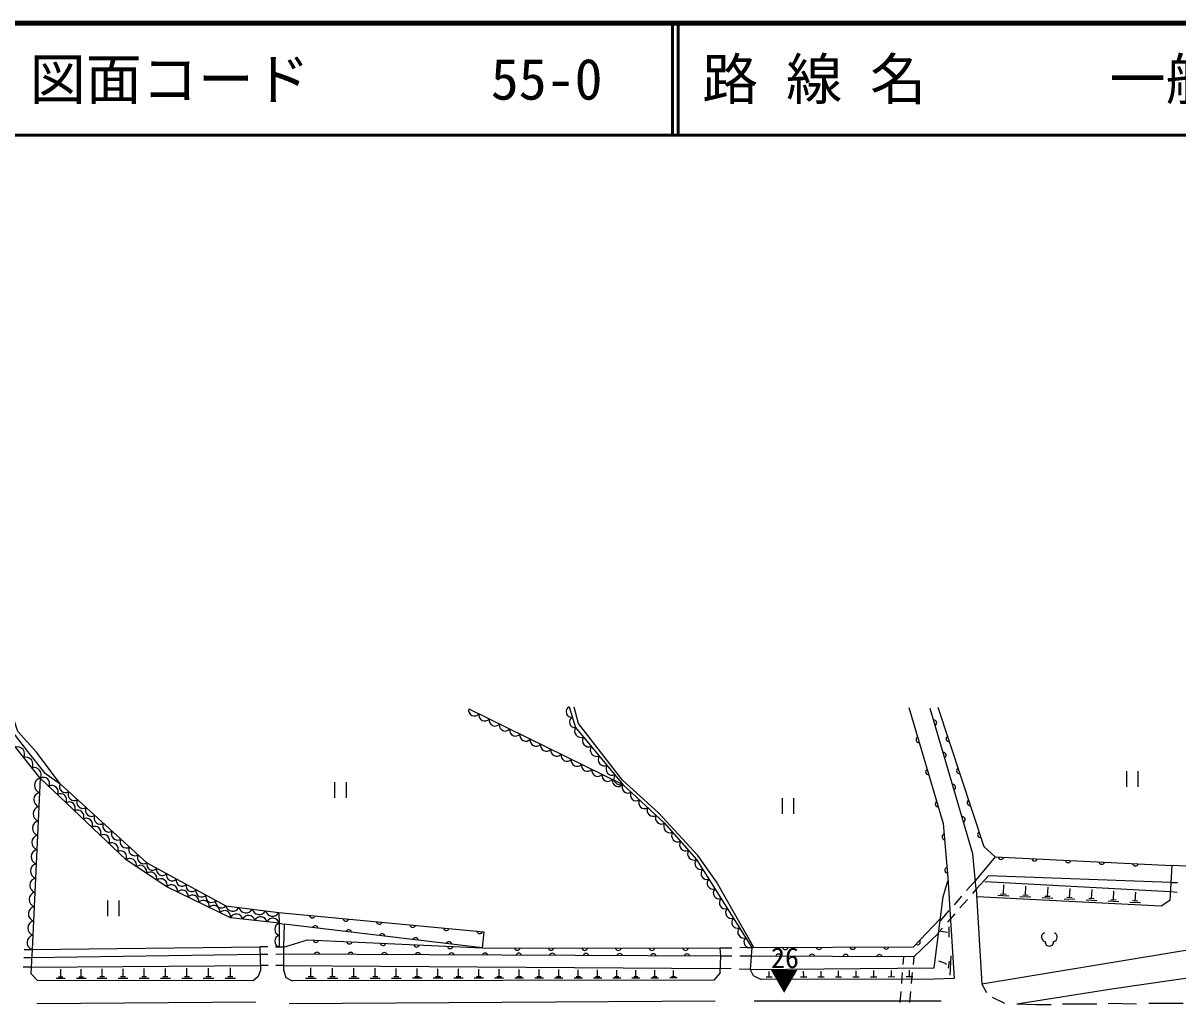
# Model space of a CAD drawing. Units: millimetres, scale not verified. Extents: x 40000 to 680000, y 20000 to 380000.
# Drawn here: x 119792 to 222832, y 292368 to 380000 of the extents above; entities that cross this region are included whole.
import ezdxf
from ezdxf.enums import TextEntityAlignment as Align

# ---------------------------------------------------------------- set-up
doc = ezdxf.new("R2010")
doc.units = ezdxf.units.MM
doc.header["$LTSCALE"] = 1000
for name, color, linetype, lineweight in [('M-BGD', 7, 'Continuous', 25), ('M-TTL', 2, 'Continuous', 140), ('M-TTL-LINE', 7, 'Continuous', 50)]:
    doc.layers.add(name, color=color, linetype=linetype, lineweight=lineweight)
doc.layers.add('M-TTL-TXT', color=7, linetype='Continuous')
doc.styles.add('ＭＳ ゴシック', font='')
doc.styles.get('ＭＳ ゴシック').set_extended_font_data('MS Gothic')

msp = doc.modelspace()

# ---------------------------------------------------------------- linework, layer by layer
at = {"layer": 'M-BGD'}
for p, q in [((121328, 312603), (120614, 297307)), ((147585, 312262), (147585, 310862)), ((148635, 310862), (148635, 312262)), ((218231, 313239), (218231, 311839)), ((219281, 311839), (219281, 313239)), ((187524, 310822), (187524, 309422)), ((188574, 309422), (188574, 310822)), ((206528, 305576), (204764, 303484)), ((222276, 304814), (222107, 301682)), ((224139, 304730), (222276, 304814)), ((204764, 303484), (203979, 302587)), ((205936, 303883), (204835, 302698)), ((205597, 303375), (222150, 302478)), ((222195, 303308), (205936, 303883)), ((207257, 302248), (207300, 303082)), ((209233, 302145), (209276, 302975)), ((222195, 303308), (222797, 303291)), ((203518, 302060), (202859, 301308)), ((204835, 302698), (204502, 302314)), ((204835, 302698), (205343, 294231)), ((221345, 301174), (204920, 302020)), ((207741, 302075), (206759, 302126)), ((207503, 302235), (207012, 302260)), ((209714, 301973), (208737, 302024)), ((209477, 302133), (208989, 302158)), ((211681, 301872), (210710, 301922)), ((211446, 302030), (210960, 302055)), ((211203, 302043), (211245, 302869)), ((213409, 301928), (212926, 301953)), ((213168, 301941), (213210, 302762)), ((215128, 301839), (215170, 302656)), ((217082, 301737), (217124, 302550)), ((219032, 301636), (219074, 302444)), ((222150, 302478), (222762, 302432)), ((127324, 301687), (127324, 300287)), ((128374, 300287), (128374, 301687)), ((204044, 301786), (203388, 301030)), ((213644, 301771), (212677, 301821)), ((215601, 301670), (214640, 301720)), ((215368, 301827), (214887, 301851)), ((217553, 301569), (216597, 301619)), ((217321, 301725), (216843, 301750)), ((219500, 301469), (218549, 301518)), ((219270, 301624), (218794, 301648)), ((222107, 301682), (221345, 301174)), ((142610, 300604), (142645, 299650)), ((142610, 300604), (160907, 298894)), ((202398, 300781), (201613, 299884)), ((202929, 300502), (202274, 299746)), ((142645, 299650), (142641, 297522)), ((160767, 297454), (143074, 299570)), ((160907, 298894), (160767, 297454)), ((201815, 299218), (201482, 298834)), ((202274, 298843), (201689, 298929)), ((202399, 299343), (202406, 298422)), ((230997, 298464), (205343, 294231)), ((119902, 297313), (120614, 297307)), ((140938, 296867), (120566, 296579)), ((120614, 297307), (140920, 297551)), ((141619, 297539), (140920, 297551)), ((141632, 296872), (140938, 296867)), ((143018, 297516), (142319, 297528)), ((143026, 296884), (142332, 296878)), ((182022, 296704), (143026, 296884)), ((183035, 297446), (181965, 297419)), ((184804, 297489), (183734, 297463)), ((120510, 295739), (119801, 295727)), ((120566, 296579), (119855, 296577)), ((120510, 295739), (140963, 295895)), ((141650, 295894), (140963, 295895)), ((143037, 295893), (142350, 295894)), ((143037, 295893), (181977, 295613)), ((183039, 296708), (182022, 296704)), ((184755, 296716), (183739, 296711)), ((198361, 296650), (198303, 295964)), ((199259, 296645), (199197, 295962)), ((202414, 296285), (202336, 295645)), ((202586, 296753), (202469, 295029)), ((231166, 295840), (217112, 293808)), ((123558, 294733), (122733, 294733)), ((123352, 294857), (122939, 294857)), ((123145, 294857), (123146, 295559)), ((125406, 294732), (124566, 294733)), ((125196, 294858), (124776, 294859)), ((124986, 294859), (124986, 295573)), ((127268, 294732), (126413, 294732)), ((127054, 294860), (126627, 294860)), ((126840, 294860), (126841, 295587)), ((129145, 294731), (128275, 294732)), ((128928, 294862), (128493, 294862)), ((128710, 294862), (128710, 295601)), ((131037, 294731), (130152, 294731)), ((130816, 294863), (130374, 294864)), ((130595, 294864), (130595, 295615)), ((132944, 294730), (132044, 294730)), ((132719, 294865), (132269, 294865)), ((132494, 294865), (132495, 295630)), ((134867, 294730), (133952, 294730)), ((134638, 294867), (134180, 294867)), ((134409, 294867), (134409, 295645)), ((136804, 294729), (135874, 294729)), ((136572, 294869), (136107, 294869)), ((136339, 294869), (136340, 295659)), ((138758, 294728), (137812, 294729)), ((138521, 294870), (138048, 294870)), ((138285, 294870), (138285, 295674)), ((145947, 294731), (145001, 294729)), ((145710, 294872), (145238, 294872)), ((145474, 294872), (145473, 295676)), ((147868, 294733), (146939, 294732)), ((147636, 294872), (147171, 294872)), ((147403, 294872), (147402, 295662)), ((149773, 294736), (148860, 294734)), ((149545, 294872), (149088, 294872)), ((149317, 294872), (149316, 295648)), ((151662, 294738), (150765, 294737)), ((151438, 294872), (150989, 294872)), ((151214, 294872), (151213, 295634)), ((153535, 294740), (152654, 294739)), ((153315, 294872), (152874, 294872)), ((153095, 294872), (153094, 295621)), ((155393, 294743), (154528, 294742)), ((155176, 294872), (154744, 294872)), ((154960, 294872), (154959, 295607)), ((157235, 294745), (156385, 294744)), ((157022, 294872), (156597, 294872)), ((156810, 294872), (156809, 295594)), ((159061, 294747), (158227, 294746)), ((158852, 294872), (158435, 294872)), ((158644, 294872), (158643, 295581)), ((160872, 294750), (160053, 294749)), ((160667, 294872), (160258, 294872)), ((160463, 294872), (160462, 295568)), ((162668, 294752), (161864, 294751)), ((162467, 294872), (162065, 294872)), ((162266, 294872), (162265, 295555)), ((164449, 294754), (163660, 294753)), ((164251, 294872), (163857, 294872)), ((164054, 294872), (164053, 295542)), ((166214, 294756), (165441, 294755)), ((166021, 294872), (165634, 294872)), ((165828, 294872), (165827, 295529)), ((167965, 294759), (167207, 294758)), ((167775, 294872), (167396, 294872)), ((167586, 294872), (167585, 295516)), ((169701, 294761), (168958, 294760)), ((169515, 294872), (169144, 294872)), ((169329, 294872), (169329, 295504)), ((171423, 294763), (170694, 294762)), ((171241, 294872), (170876, 294872)), ((171058, 294872), (171058, 295491)), ((173130, 294765), (172416, 294764)), ((172951, 294872), (172594, 294872)), ((172773, 294872), (172772, 295479)), ((174823, 294767), (174123, 294766)), ((174648, 294872), (174298, 294872)), ((174473, 294872), (174472, 295467)), ((176501, 294769), (175816, 294769)), ((176330, 294872), (175987, 294872)), ((176159, 294872), (176158, 295455)), ((178166, 294771), (177494, 294771)), ((177998, 294872), (177662, 294872)), ((177830, 294872), (177829, 295443)), ((182979, 295586), (181977, 295613)), ((184681, 295541), (183679, 295568)), ((184681, 295541), (201091, 295677)), ((186629, 294831), (186104, 294830)), ((186366, 294830), (186365, 295355)), ((188166, 294835), (187633, 294834)), ((187900, 294834), (187898, 295368)), ((189712, 294839), (189171, 294838)), ((189442, 294839), (189440, 295380)), ((191267, 294844), (190717, 294842)), ((190992, 294843), (190990, 295393)), ((192830, 294848), (192271, 294846)), ((192551, 294847), (192549, 295406)), ((194403, 294852), (193835, 294851)), ((194119, 294852), (194117, 295419)), ((195983, 294857), (195407, 294855)), ((195695, 294856), (195694, 295432)), ((197573, 294861), (196988, 294859)), ((197280, 294860), (197279, 295445)), ((198244, 295267), (198159, 294270)), ((199172, 294865), (198577, 294864)), ((198875, 294865), (198873, 295459)), ((199133, 295265), (199043, 294269)), ((140335, 294528), (121088, 294534)), ((181416, 294576), (143791, 294528)), ((201103, 294671), (185647, 294628)), ((205343, 294231), (205766, 293469)), ((217112, 293808), (208470, 292439)), ((181552, 292707), (143536, 292453)), ((201702, 292707), (185023, 292707)), ((198100, 293573), (198016, 292576)), ((198979, 293572), (198889, 292576)), ((206274, 293046), (207375, 292538)), ((140573, 292622), (121015, 292453)), ((210169, 292368), (208470, 292439)), ((211524, 292368), (210169, 292368)), ((212540, 292453), (215588, 292453)), ((216604, 292538), (219144, 292453)), ((220244, 292538), (223292, 292538))]:
    msp.add_line(p, q, dxfattribs=at)
for points in [[(117910, 318921), (118296, 317458), (120195, 314980), (121687, 313102), (123091, 312101), (120984, 314927), (119334, 316771), (118650, 318877)], [(159553, 318794), (173297, 312054), (177035, 308596), (179878, 305343), (184804, 297489)], [(168507, 318971), (169092, 317122), (173297, 312054)], [(185005, 297490), (181670, 303365), (179985, 305700), (176474, 309526), (173280, 312422), (169348, 317478), (168962, 318935)], [(198815, 318909), (201896, 308561), (202290, 303703)], [(204835, 302698), (204548, 305867), (200730, 318832)], [(201414, 318949), (205504, 306504), (206528, 305576), (222276, 304814)], [(142645, 299650), (138296, 300142), (132626, 302898), (128975, 305303), (121328, 312603), (117627, 317213), (86371, 297055)], [(123091, 312101), (130841, 305054), (137871, 301210), (142610, 300604)], [(201091, 295677), (201875, 302002), (202307, 303443)], [(202290, 303703), (202878, 294729), (201103, 294671)], [(184804, 297489), (199248, 297555), (201634, 300057)], [(142645, 299650), (143074, 299570), (143018, 297516)], [(143018, 297516), (143225, 297590), (145156, 298187), (160767, 297454), (181965, 297419)], [(201475, 298771), (199259, 296645), (184755, 296716)], [(120614, 297307), (120473, 295183), (121088, 294534)], [(140920, 297551), (140974, 295456), (140772, 294902), (140335, 294528)], [(143018, 297516), (143042, 295488), (143245, 294801), (143791, 294528)], [(181965, 297419), (182022, 296704), (181960, 295208), (181416, 294576)], [(184804, 297489), (184681, 295541), (184927, 294997), (185647, 294628)], [(202188, 295980), (202094, 296066), (201509, 296261)]]:
    msp.add_lwpolyline(points, dxfattribs=at)
for centre, radius, start, end in [((160066, 318682), 526, 167.68991, 320.06144), ((168742, 318537), 494, 118.5128, 276.60774), ((160983, 318233), 526, 167.68991, 320.06144), ((161899, 317783), 526, 167.68991, 320.06144), ((162815, 317334), 526, 167.68991, 320.06144), ((169035, 317613), 494, 118.5128, 276.60774), ((201052, 317538), 256, 299.09299, 93.73223), ((163732, 316885), 526, 167.68991, 320.06144), ((164648, 316435), 526, 167.68991, 320.06144), ((169578, 316813), 576, 147.5131, 291.85364), ((202404, 316116), 256, 120.87375, 275.51298), ((119293, 314759), 637, 330.59174, 106.92448), ((165564, 315986), 526, 167.68991, 320.06144), ((166480, 315537), 526, 167.68991, 320.06144), ((170279, 315968), 576, 147.5131, 291.85364), ((170980, 315123), 576, 147.5131, 291.85364), ((199725, 316050), 256, 119.25917, 273.89841), ((120033, 313837), 637, 330.59174, 106.92448), ((167397, 315087), 526, 167.68991, 320.06144), ((168313, 314638), 526, 167.68991, 320.06144), ((169229, 314189), 526, 167.68991, 320.06144), ((171681, 314278), 576, 147.5131, 291.85364), ((201900, 314660), 256, 299.09299, 93.73223), ((120773, 312915), 637, 330.59174, 106.92448), ((170146, 313739), 526, 167.68991, 320.06144), ((171062, 313290), 526, 167.68991, 320.06144), ((172382, 313434), 576, 147.5131, 291.85364), ((200581, 313174), 256, 119.25917, 273.89841), ((203340, 313266), 256, 120.87375, 275.51298), ((121455, 311958), 657, 101.15565, 253.49756), ((121607, 312130), 549, 332.10103, 120.56097), ((171978, 312840), 526, 167.68991, 320.06144), ((172894, 312391), 526, 167.68991, 320.06144), ((173083, 312589), 576, 147.5131, 291.85364), ((121396, 310683), 657, 101.15565, 253.49756), ((122372, 311400), 549, 332.10103, 120.56097), ((123137, 310670), 549, 332.10103, 120.56097), ((123575, 311855), 543, 152.97767, 302.45557), ((124349, 311150), 543, 152.97767, 302.45557), ((173755, 311799), 524, 150.91824, 303.52901), ((174503, 311107), 524, 150.91824, 303.52901), ((202747, 311782), 256, 299.09299, 93.73223), ((123901, 309940), 549, 332.10103, 120.56097), ((125124, 310445), 543, 152.97767, 302.45557), ((175250, 310416), 524, 150.91824, 303.52901), ((201437, 310299), 256, 119.25917, 273.89841), ((204277, 310416), 256, 120.87375, 275.51298), ((121336, 309409), 657, 101.15565, 253.49756), ((124666, 309210), 549, 332.10103, 120.56097), ((125899, 309740), 543, 152.97767, 302.45557), ((126674, 309036), 543, 152.97767, 302.45557), ((175998, 309724), 524, 150.91824, 303.52901), ((176745, 309033), 524, 150.91824, 303.52901), ((203595, 308905), 256, 299.09299, 93.73223), ((121277, 308134), 657, 101.15565, 253.49756), ((125431, 308480), 549, 332.10103, 120.56097), ((126196, 307750), 549, 332.10103, 120.56097), ((127449, 308331), 543, 152.97767, 302.45557), ((177514, 308298), 565, 148.1096, 294.20386), ((121217, 306859), 657, 101.15565, 253.49756), ((126960, 307020), 549, 332.10103, 120.56097), ((128224, 307626), 543, 152.97767, 302.45557), ((128999, 306921), 543, 152.97767, 302.45557), ((178225, 307484), 565, 148.1096, 294.20386), ((202049, 307366), 256, 107.32835, 261.96759), ((205214, 307566), 256, 120.87375, 275.51298), ((121158, 305585), 657, 101.15565, 253.49756), ((127725, 306290), 549, 332.10103, 120.56097), ((128490, 305560), 549, 332.10103, 120.56097), ((129774, 306217), 543, 152.97767, 302.45557), ((178936, 306671), 565, 148.1096, 294.20386), ((179647, 305858), 565, 148.1096, 294.20386), ((129336, 304857), 573, 344.22457, 129.03332), ((130549, 305512), 543, 152.97767, 302.45557), ((131334, 304913), 514, 164.09692, 318.56195), ((180263, 304976), 532, 136.42518, 287.76959), ((207049, 305607), 256, 189.91017, 344.5494), ((210045, 305462), 256, 189.91017, 344.5494), ((213042, 305317), 256, 189.91017, 344.5494), ((216038, 305172), 256, 189.91017, 344.5494), ((121098, 304310), 657, 101.15565, 253.49756), ((130249, 304256), 573, 344.22457, 129.03332), ((131162, 303655), 573, 344.22457, 129.03332), ((132213, 304432), 514, 164.09692, 318.56195), ((133092, 303952), 514, 164.09692, 318.56195), ((180811, 304104), 532, 136.42518, 287.76959), ((202292, 304376), 256, 107.32835, 261.96759), ((219035, 305028), 256, 189.91017, 344.5494), ((121039, 303036), 657, 101.15565, 253.49756), ((132075, 303054), 573, 344.22457, 129.03332), ((133035, 302538), 545, 349.50425, 138.64993), ((133971, 303471), 514, 164.09692, 318.56195), ((134850, 302991), 514, 164.09692, 318.56195), ((181358, 303231), 532, 136.42518, 287.76959), ((120979, 301761), 657, 101.15565, 253.49756), ((133980, 302078), 545, 349.50425, 138.64993), ((134925, 301619), 545, 349.50425, 138.64993), ((135728, 302510), 514, 164.09692, 318.56195), ((136607, 302030), 514, 164.09692, 318.56195), ((181905, 302358), 532, 136.42518, 287.76959), ((120919, 300486), 657, 101.15565, 253.49756), ((135870, 301160), 545, 349.50425, 138.64993), ((136815, 300701), 545, 349.50425, 138.64993), ((137486, 301549), 514, 164.09692, 318.56195), ((138494, 301378), 646, 195.09414, 330.34253), ((139679, 301226), 646, 195.09414, 330.34253), ((140864, 301075), 646, 195.09414, 330.34253), ((182453, 301486), 532, 136.42518, 287.76959), ((183000, 300613), 532, 136.42518, 287.76959), ((120860, 299212), 657, 101.15565, 253.49756), ((137760, 300241), 545, 349.50425, 138.64993), ((138820, 299907), 574, 11.21197, 155.89338), ((139907, 299785), 574, 11.21197, 155.89338), ((140995, 299662), 574, 11.21197, 155.89338), ((142049, 300924), 646, 195.09414, 330.34253), ((142082, 299539), 574, 11.21197, 155.89338), ((145602, 300381), 256, 187.34055, 341.97978), ((148589, 300102), 256, 187.34055, 341.97978), ((183547, 299741), 532, 136.42518, 287.76959), ((142798, 299118), 554, 106.00774, 253.75026), ((145866, 299179), 256, 5.86301, 160.50225), ((148845, 298823), 256, 5.86301, 160.50225), ((151576, 299822), 256, 187.34055, 341.97978), ((154563, 299543), 256, 187.34055, 341.97978), ((157550, 299264), 256, 187.34055, 341.97978), ((160537, 298985), 256, 187.34055, 341.97978), ((184095, 298868), 532, 136.42518, 287.76959), ((120800, 297937), 657, 101.15565, 253.49756), ((142796, 298054), 554, 106.00774, 253.75026), ((145917, 298208), 256, 189.99272, 344.63195), ((148914, 298067), 256, 189.99272, 344.63195), ((151824, 298467), 256, 5.86301, 160.50225), ((151910, 297926), 256, 189.99272, 344.63195), ((154803, 298111), 256, 5.86301, 160.50225), ((157782, 297755), 256, 5.86301, 160.50225), ((184642, 297996), 532, 136.42518, 287.76959), ((199591, 297997), 256, 239.03017, 33.66941), ((211084, 298428), 419, 113.44836, 257.2818), ((211365, 297997), 374, 176.52859, 3.47141), ((211646, 298428), 419, 282.7182, 66.55164), ((146022, 296814), 256, 12.41613, 167.05536), ((149022, 296800), 256, 12.41613, 167.05536), ((152022, 296786), 256, 12.41613, 167.05536), ((154907, 297786), 256, 189.99272, 344.63195), ((155022, 296772), 256, 12.41613, 167.05536), ((157904, 297645), 256, 189.99272, 344.63195), ((158022, 296758), 256, 12.41613, 167.05536), ((161022, 296745), 256, 12.41613, 167.05536), ((163898, 297505), 256, 192.58549, 347.22473), ((164022, 296731), 256, 12.41613, 167.05536), ((166898, 297500), 256, 192.58549, 347.22473), ((167022, 296717), 256, 12.41613, 167.05536), ((169898, 297495), 256, 192.58549, 347.22473), ((170022, 296703), 256, 12.41613, 167.05536), ((172898, 297491), 256, 192.58549, 347.22473), ((173022, 296689), 256, 12.41613, 167.05536), ((175898, 297486), 256, 192.58549, 347.22473), ((176022, 296675), 256, 12.41613, 167.05536), ((178898, 297481), 256, 192.58549, 347.22473), ((179022, 296662), 256, 12.41613, 167.05536), ((187188, 296648), 256, 12.40256, 167.0418), ((187804, 297559), 256, 192.9415, 347.58073), ((190188, 296633), 256, 12.40256, 167.0418), ((190804, 297573), 256, 192.9415, 347.58073), ((193188, 296619), 256, 12.40256, 167.0418), ((193804, 297587), 256, 192.9415, 347.58073), ((196188, 296604), 256, 12.40256, 167.0418), ((196804, 297600), 256, 192.9415, 347.58073)]:
    msp.add_arc(centre, radius, start, end, dxfattribs=at)
at = {"layer": 'M-TTL'}
msp.add_line((680000, 380000), (40000, 380000), dxfattribs=at)
at = {"layer": 'M-TTL-LINE'}
for p, q in [((177750, 380000), (177750, 370000)), ((178250, 380000), (178250, 370000)), ((40000, 370000), (680000, 370000))]:
    msp.add_line(p, q, dxfattribs=at)

# ---------------------------------------------------------------- texts
at = {"layer": 'M-BGD', "style": 'ＭＳ ゴシック'}
for s, p in [('26', (186527, 295111)), ('▼', (186448, 293057))]:
    msp.add_text(s, height=1833, dxfattribs=at).set_placement(p, align=Align.BOTTOM_LEFT)
at = {"layer": 'M-TTL-TXT', "style": 'ＭＳ ゴシック'}
for s, p in [('図面コード', (120380, 375000)), ('路 線 名', (180380, 375000)), ('一般国道376号', (216734, 375000)), ('55-0', (161521, 375000))]:
    msp.add_text(s, height=3666, dxfattribs=at).set_placement(p, align=Align.MIDDLE_LEFT)

doc.saveas('drawing.dxf')
